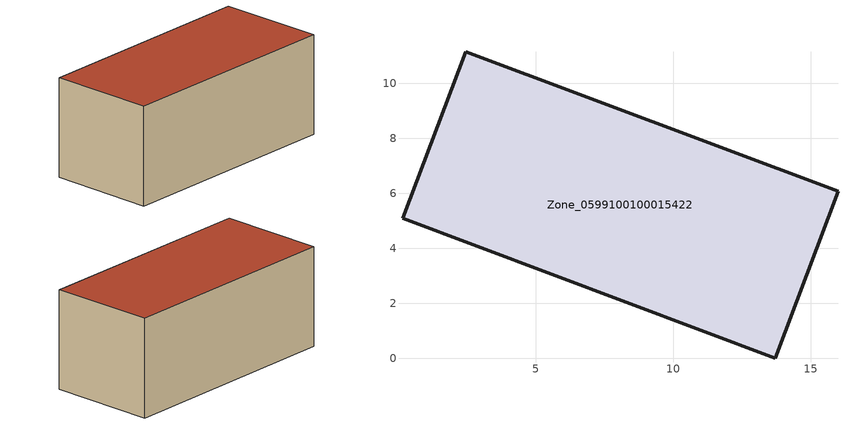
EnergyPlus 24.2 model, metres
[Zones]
Zone_0599100100015422
 floor ground (C_G): 2.46,11.14 15.98,6.07 13.71,0 0.15,5.1 z0
 wall outside (C_F): 0.15,5.1 13.71,0 15.98,6.07 2.46,11.14 0.15,5.1 z0:6.09
 roof outside (C_R): 2.46,11.14 0.15,5.1 13.71,0 15.98,6.07 z6.09
[BUILDING]
Pand.0599100100015422: North Axis=0; Terrain=City; Loads Convergence Tolerance Value=0.04; Temperature Convergence Tolerance Value=0.4; Solar Distribution=FullExterior; Maximum Number of Warmup Days=25; Minimum Number of Warmup Days=1
[Site:Location]
Rotterdam.The.Hague.AP_ZH_NLD Design_Conditions: Latitude=51.96; Longitude=4.45; Time Zone=1; Elevation=-4.5
[SITE:GROUNDTEMPERATURE:BUILDINGSURFACE]
18, 18, 18, 18, 18, 18, 18, 18, 18, 18, 18, 18
[MATERIAL] Thermal Absorptance=0.9; Solar Absorptance=0.7; Visible Absorptance=0.7
Name | Roughness | Thickness | Conductivity | Density | Specific Heat
G.D.2015-2018 | MediumSmooth | 0.15 | 0.0428571 | 540 | 1210
F.D.2015-2018 | Rough | 0.3 | 0.0666667 | 1920 | 840
R.D.2015-2018 | MediumRough | 0.2 | 0.0333333 | 1500 | 1000
[CONSTRUCTION]
C_G: G.D.2015-2018
C_F: F.D.2015-2018
C_R: R.D.2015-2018
[ZONE]
Zone_0599100100015422: Type=1; Multiplier=1; Ceiling Height=Autocalculate; Volume=Autocalculate; Floor Area=autocalculate; Part of Total Floor Area=Yes
[ZONEINFILTRATION:DESIGNFLOWRATE]
Infil_Zone_0599100100015422: Zone or ZoneList or Space or SpaceList=Zone_0599100100015422; Schedule=AlwaysOn; Design Flow Rate Calculation Method=Flow/Area; Flow Rate per Floor Area=0.0021; Constant Term Coefficient=1; Temperature Term Coefficient=0; Velocity Term Coefficient=0; Velocity Squared Term Coefficient=0
[HVACTEMPLATE:ZONE:IDEALLOADSAIRSYSTEM]
Zone_0599100100015422: Maximum Heating Supply Air Temperature=50; Minimum Cooling Supply Air Temperature=13; Maximum Heating Supply Air Humidity Ratio=0.0156; Minimum Cooling Supply Air Humidity Ratio=0.0077; Heating Limit=NoLimit; Cooling Limit=NoLimit; Dehumidification Control Type=ConstantSensibleHeatRatio; Cooling Sensible Heat Ratio=0.7; Dehumidification Setpoint=60; Humidification Control Type=None; Humidification Setpoint=30; Outdoor Air Method=None; Outdoor Air Flow Rate per Person=0.00944; Outdoor Air Flow Rate per Zone Floor Area=0; Outdoor Air Flow Rate per Zone=0; Demand Controlled Ventilation Type=None; Outdoor Air Economizer Type=NoEconomizer; Heat Recovery Type=None; Sensible Heat Recovery Effectiveness=0.7; Latent Heat Recovery Effectiveness=0.65
[ZONECONTROL:THERMOSTAT]
ThermostatControl_Zone_0599100100015422: Zone or ZoneList=Zone_0599100100015422; Control Type Schedule=DualSetpointControlType; Control 1=Thermostat_Zone_0599100100015422; Temperature Difference Between Cutout And Setpoint=0
[THERMOSTATSETPOINT:DUALSETPOINT]
Thermostat_Zone_0599100100015422: Heating Setpoint Temperature Schedule=HeatingSetpoint_Zone_0599100100015422; Cooling Setpoint Temperature Schedule=CoolingSetpoint_Zone_0599100100015422
[SCHEDULE:COMPACT]
HeatingSetpoint_Zone_0599100100015422: Through: 12/31, For: AllDays, Until: 24:00, 21
CoolingSetpoint_Zone_0599100100015422: Through: 12/31, For: AllDays, Until: 24:00, 24
DualSetpointControlType: Through: 12/31, For: AllDays, Until: 24:00, 4
AlwaysOn: Through: 12/31, For: AllDays, Until: 24:00, 1
